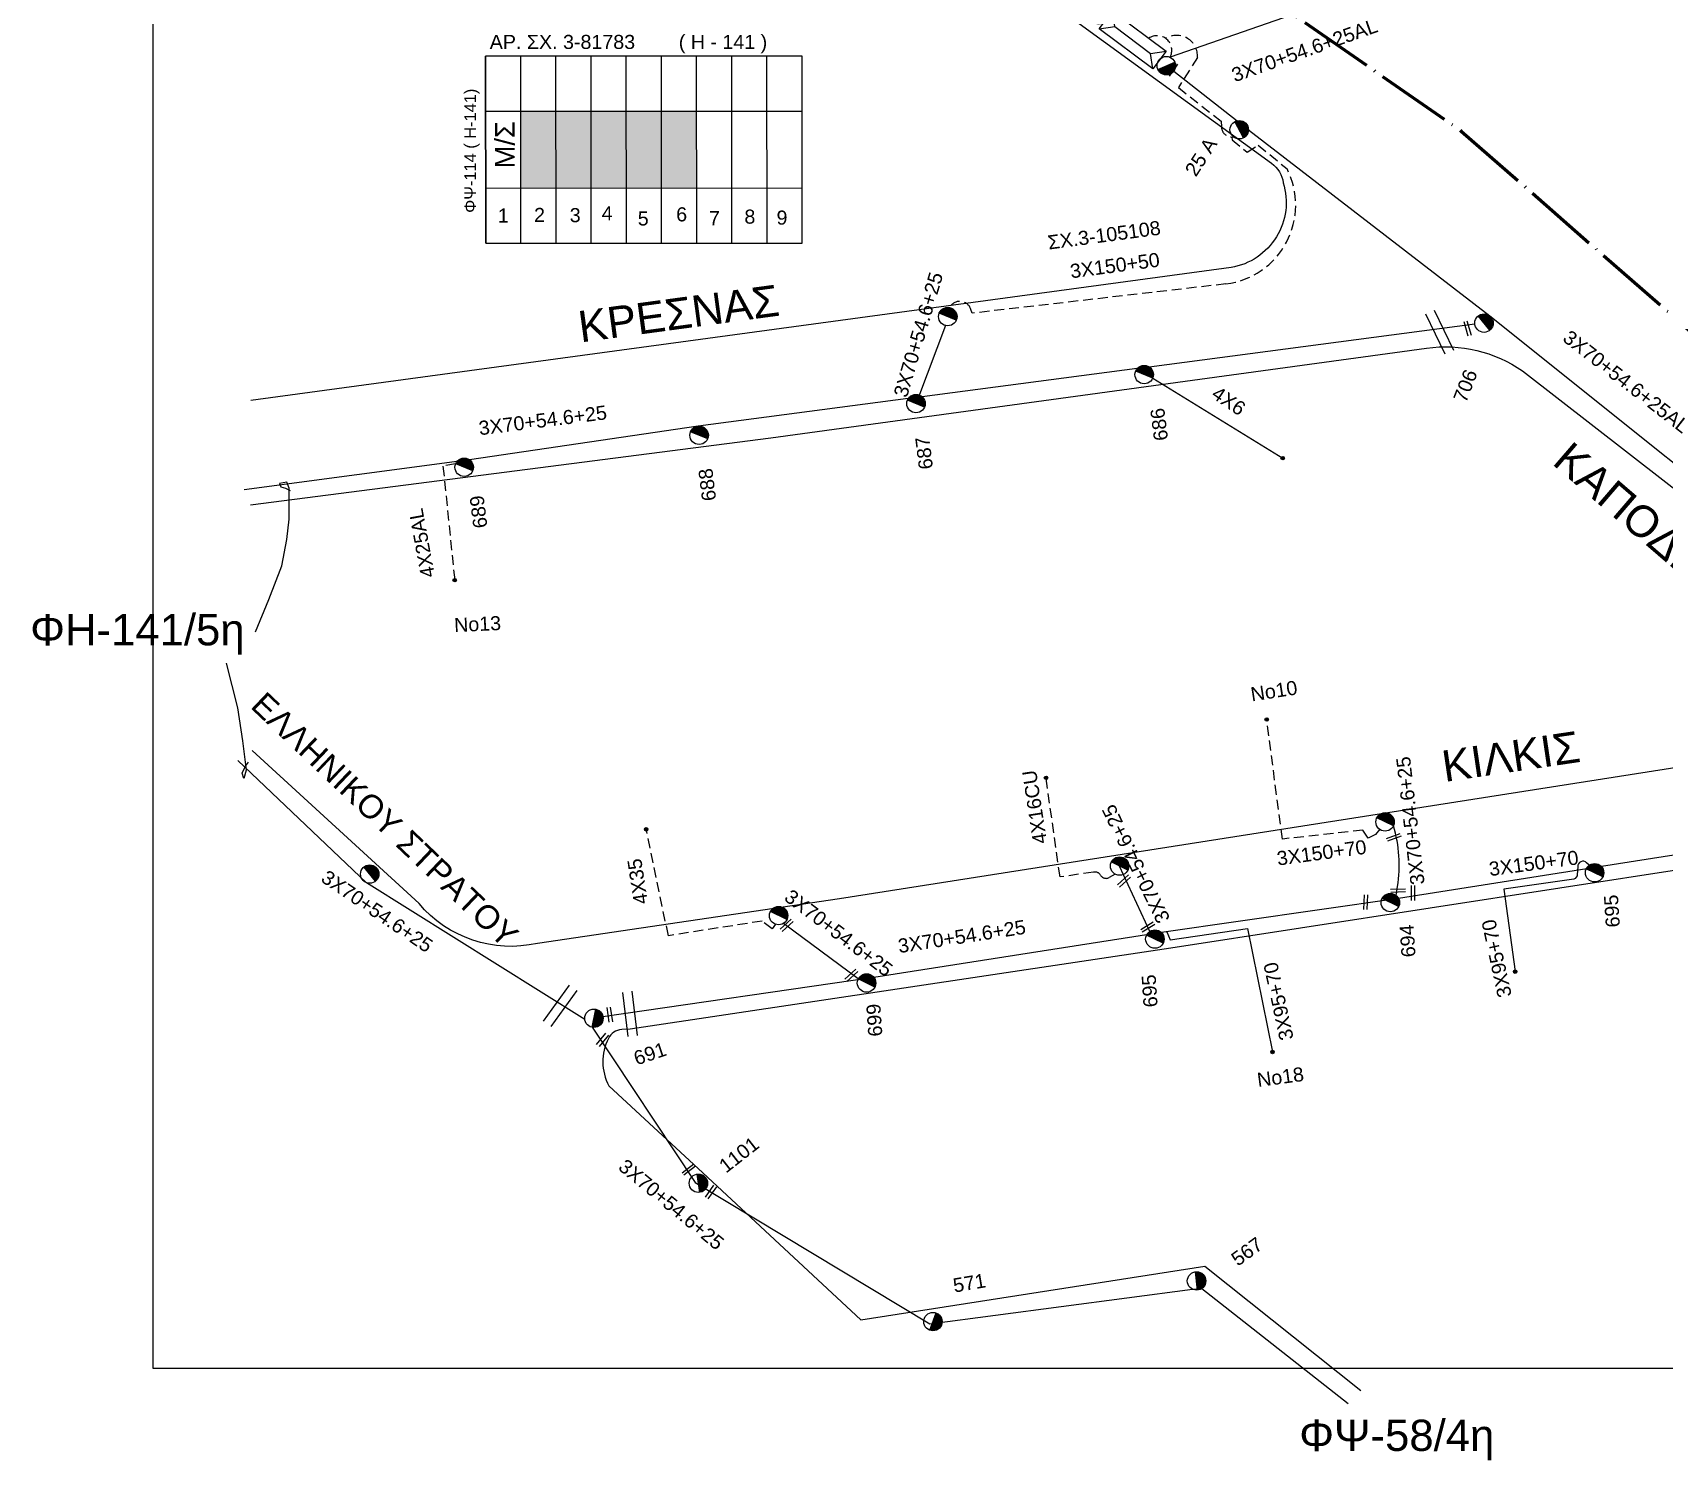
# Model space of a CAD drawing. Header units: millimetres. Extents: x 918 to 3138, y 719 to 1759.
# Drawn here: x 921.5 to 1130.3, y 731.8 to 914.4 of the extents above; entities that cross this region are included whole.
import ezdxf
from ezdxf.enums import TextEntityAlignment as Align

# ---------------------------------------------------------------- set-up
doc = ezdxf.new("R2010")
doc.units = ezdxf.units.MM
doc.header["$LTSCALE"] = 0.5
doc.linetypes.add('ACAD_ISO04W100', pattern=[30, 24, -3, 0, -3])
doc.linetypes.add('DASHED', pattern=[19.05, 12.7, -6.35])
for name, color, linetype in [('Άγνωστα', 7, 'Continuous'), ('Ασφαλειοκιβώτια Χ.Τ 9 αναχωρήσεων', 7, 'Continuous'), ('Επιγραφές - Σχήματα', 7, 'Continuous'), ('Μηχανική τομή', 7, 'Continuous'), ('Στύλος ΦΜ', 7, 'Continuous'), ('Στύλος ΦΜ @ 1', 7, 'Continuous'), ('Συνδέσεις', 7, 'Continuous'), ('Συνεστραμμένα ΧΤ   3x70+54.6+25 AL', 7, 'SYN_LINE'), ('Τομή', 7, 'Continuous'), ('Υποσταθμός εναέριος 2 στύλων', 7, 'Continuous'), ('Υποσταθμός πόλεως', 7, 'Continuous'), ('Υπόβαθρο ΔΕΗ', 7, 'Continuous'), ('Υπόγεια καλώδια Παροχών ΧΤ   4x16CU', 7, 'DASHED'), ('Υπόγεια καλώδια Παροχών ΧΤ   4x6', 7, 'DASHED')]:
    doc.layers.add(name, color=color, linetype=linetype)
doc.styles.add('arial', font='ARIAL.TTF')
doc.styles.get("Standard").update_dxf_attribs({"font": 'ARIAL.TTF'})
doc.linetypes.add('SYN_LINE', pattern='A,0.5,-0.0001,["/\\/\\/\\/",Standard,S=0.1,R=0,X=0,Y=-0.05],-0.25', length=0.7501)

# ---------------------------------------------------------------- blocks, each defined once
blk = doc.blocks.new('ΜΗΧΑΝΙΚΗ ΤΟΜΗ')
at = {"layer": 'Μηχανική τομή', "ltscale": 40}
for p, q in [((-1.89, 0.78), (1.89, 0.78)), ((1.89, 0), (-1.89, 0))]:
    blk.add_line(p, q, dxfattribs=at)
blk = doc.blocks.new('ΥΠΑΡΧΩΝ ΤΣΙΜΕΝΤΕΝΙΟΣ ΣΤΥΛΟΣ')
at = {"layer": 'Στύλος ΦΜ'}
blk.add_hatch(color=7, dxfattribs=at).paths.add_polyline_path([(-1.29, -2.28, 0.574793), (2.62, 0, 0.268822), (1.3, 2.27)])
at = {"layer": 'Στύλος ΦΜ', "color": 7}
blk.add_line((-1.29, -2.28), (1.3, 2.27), dxfattribs=at)
blk.add_circle((0, 0), 2.62, dxfattribs=at)
at = {"layer": 'Στύλος ΦΜ', "flags": 4}
for tag, p in [('ΑΡΙΘΜΟΣ', (-4.68, 8.05)), ('ΤΥΠΟΣ', (-4.91, 3.03))]:
    blk.add_attdef(tag, p, '', height=4, dxfattribs=at)
blk = doc.blocks.new('ΤΟΜΗ')
at = {"layer": 'Τομή', "ltscale": 40}
for p, q in [((-5.68, 0), (5.68, 0)), ((5.68, -2.33), (-5.68, -2.33))]:
    blk.add_line(p, q, dxfattribs=at)
blk = doc.blocks.new('ΥΠΟΣΤΑΘΜΟΣ ΕΝΑΕΡΙΟΣ ΕΠΙ 2 ΣΤΥΛΩΝ')
at = {"layer": 'Υποσταθμός εναέριος 2 στύλων', "linetype": 'Continuous'}
for points in [[(-11.97, -2.11, 0.574793), (-8.45, -0.07, 0.268822), (-9.64, 1.98)], [(9.68, -2.15, 0.574793), (13.19, -0.1, 0.268822), (12.01, 1.95)]]:
    blk.add_hatch(color=256, dxfattribs=at).paths.add_polyline_path(points)
for p, q in [((-11.97, -2.11), (-9.64, 1.98)), ((9.68, -2.15), (12.01, 1.95))]:
    blk.add_line(p, q, dxfattribs=at)
for centre in [(-10.81, -0.07), (10.84, -0.1)]:
    blk.add_circle(centre, 2.36, dxfattribs=at)
at = {"layer": 'Υποσταθμός πόλεως', "linetype": 'Continuous', "ltscale": 40}
blk.add_lwpolyline([(-8.57, 2.82), (8.57, 2.82), (8.57, -2.82), (-8.57, -2.82)], close=True, dxfattribs=at)
for points in [[(-5.75, 0), (-8.57, 2.82)], [(-8.57, -2.82), (-5.75, 0)], [(-5.75, 0), (5.75, 0)], [(5.75, 0), (8.57, 2.82)], [(8.57, -2.82), (5.75, 0)]]:
    blk.add_lwpolyline(points, dxfattribs=at)
at = {"layer": 'Υποσταθμός εναέριος 2 στύλων', "ltscale": 40, "flags": 1}
for tag, p in [('ΜΕΤΑΣΧΗΜΑΤΙΣΜΟΣ', (14.09, 2.51)), ('ΙΣΧΥΣ', (14.07, -0.28)), ('ΑΡΙΘΜΟΣ', (14.19, -3))]:
    blk.add_attdef(tag, p, '', height=1.8, dxfattribs=at)
blk = doc.blocks.new('_ΣΥΝΔΕΣΗ')
at = {"layer": 'Συνδέσεις', "linetype": 'SYN_LINE', "ltscale": 40}
blk.add_hatch(color=256, dxfattribs=at).paths.add_polyline_path([(0.5, -0.01, 1), (-0.5, -0.01, 1)])
at = {"layer": 'Συνδέσεις'}
blk.add_circle((0, -0.01), 0.5, dxfattribs=at)
blk = doc.blocks.new('ΑΣΦΑΛΕΙΟΚΙΒΩΤΙΟ ΥΠΟΣΤΑΘΜΟΥ 9 ΑΝΑΧΩΡΗΣΕΩΝ')
at = {"layer": 'Ασφαλειοκιβώτια Χ.Τ 9 αναχωρήσεων', "ltscale": 40}
for p, q in [((-23.8, 40.36), (24.02, 40.36)), ((-9.72, 40.36), (-9.72, -40.64)), ((9.94, 40.36), (9.94, -40.64)), ((-23.8, 31.36), (24.02, 31.36)), ((-23.8, 22.36), (24.02, 22.36)), ((-23.8, 13.36), (24.02, 13.36)), ((-23.8, 4.36), (24.02, 4.36)), ((-23.8, -4.64), (24.02, -4.64)), ((-23.8, -13.64), (24.02, -13.64)), ((-23.8, -22.64), (24.02, -22.64)), ((-23.8, -31.64), (24.02, -31.64))]:
    blk.add_line(p, q, dxfattribs=at)
at = {"layer": 'Ασφαλειοκιβώτια Χ.Τ 9 αναχωρήσεων'}
blk.add_lwpolyline([(-23.8, -40.64), (24.02, -40.64), (24.02, 40.36), (-23.8, 40.36)], close=True, dxfattribs=at)
for s, p in [('1', (-18.54, 37.25)), ('2', (-18.39, 27.98)), ('3', (-18.45, 18.85)), ('4', (-17.96, 10.67)), ('5', (-19.3, 1.44)), ('6', (-18.25, -8.4)), ('7', (-19.23, -16.79)), ('8', (-18.84, -25.86)), ('9', (-19.09, -34.08))]:
    blk.add_text(s, height=3.6, rotation=270, dxfattribs=at).set_placement(p)
at = {"layer": 'Ασφαλειοκιβώτια Χ.Τ 9 αναχωρήσεων', "ltscale": 40}
for tag, height, p in [('ΟΝΟΜΑ', 5, (-0.16, 44.31)), ('ΚΕΙΜΕΝΟ 1', 2, (17.06, 35.59)), ('ΚΕΙΜΕΝΟ 2', 2, (17.06, 26.88)), ('ΚΕΙΜΕΝΟ 3', 2, (17.06, 17.69)), ('ΚΕΙΜΕΝΟ 4', 2, (17.06, 8.71)), ('ΚΕΙΜΕΝΟ 5', 2, (17.06, -0.13)), ('ΚΕΙΜΕΝΟ 6', 2, (17.06, -9.05)), ('ΚΕΙΜΕΝΟ 7', 2, (17.06, -18.13)), ('ΚΕΙΜΕΝΟ 8', 2, (17.06, -26.85)), ('ΚΕΙΜΕΝΟ 9', 2, (17.06, -35.99)), ('ΣΧ', 2, (-0.1, -42.64))]:
    blk.add_attdef(tag, text='', height=height, dxfattribs=at).set_placement(p, align=Align.MIDDLE_CENTER)

msp = doc.modelspace()

# ---------------------------------------------------------------- hatches: boundary and pattern name
at = {"layer": 'Ασφαλειοκιβώτια Χ.Τ 9 αναχωρήσεων', "ltscale": 40}
for color, points in [(27, [(983.93, 904.33), (983.93, 894.5), (988.43, 894.5), (988.43, 904.33)]), (62, [(988.43, 904.33), (988.43, 894.5), (992.93, 894.5), (992.93, 904.33)]), (6, [(992.93, 904.33), (992.93, 894.5), (997.43, 894.5), (997.43, 904.33)]), (85, [(997.43, 904.33), (997.43, 894.5), (1001.93, 894.5), (1001.93, 904.33)]), (151, [(1001.93, 904.33), (1001.93, 894.5), (1006.43, 894.5), (1006.43, 904.33)])]:
    msp.add_hatch(color=color, dxfattribs=at).paths.add_polyline_path(points)

# ---------------------------------------------------------------- linework, layer by layer
at = {"layer": 'Άγνωστα', "color": 85, "linetype": 'DASHED', "ltscale": 0.2}
for points in [[(1066.45, 913.65, -0.601631), (1070.53, 911.21), (1068.08, 907.35), (1073.55, 903.06), (1073.58, 902.34, 0.446535), (1075.13, 901.05)], [(1074.93, 901.03), (1074.94, 900.66), (1076.87, 899.11), (1078.3, 900), (1081.99, 896.95, -0.519542), (1074.17, 882.25)], [(1074.17, 882.25), (1041.7, 878.5), (1041.53, 878.99, 0.651184), (1038.77, 879.23, 0.651184)]]:
    msp.add_lwpolyline(points, format="xyb", dxfattribs=at)
msp.add_lwpolyline([(975.59, 859.25), (973.97, 858.93), (975.47, 844.35)], dxfattribs=at)
at = {"layer": 'Άγνωστα', "color": 133, "linetype": 'DASHED', "ltscale": 0.2}
for points in [[(1093.84, 812.49), (1093.32, 811.82), (1092.35, 811.35), (1091.7, 812.39), (1081.39, 811.24), (1079.38, 826.53)], [(1016.53, 800.34), (1016.08, 799.76), (1014.81, 800.75), (1002.81, 798.88), (999.97, 812.49)]]:
    msp.add_lwpolyline(points, dxfattribs=at)
at = {"layer": 'Άγνωστα', "color": 85, "ltscale": 40}
msp.add_lwpolyline([(992.11, 788.15), (964.17, 805.66), (947.71, 821.29)], dxfattribs=at)
at = {"layer": 'Άγνωστα', "color": 133, "ltscale": 40}
msp.add_lwpolyline([(1120.66, 807.89), (1120.32, 808.22, 0.674089), (1119.18, 807.71), (1119.13, 806.72, -0.299162), (1118.69, 806.12), (1109.73, 804.85), (1111.17, 794.29)], format="xyb", dxfattribs=at)
msp.add_lwpolyline([(1066.58, 799.38), (1067.03, 798.35), (1076.91, 799.8), (1080.12, 784.01)], dxfattribs=at)
at = {"layer": 'Άγνωστα', "color": 30, "ltscale": 40}
msp.add_lwpolyline([(993.05, 787.16), (1006.22, 767.32), (1036.29, 749.24), (1069.87, 753.66), (1071.09, 753.76), (1089.81, 739.03)], dxfattribs=at)
at = {"layer": 'Επιγραφές - Σχήματα'}
msp.add_lwpolyline([(936.87, 1745.25), (2965.33, 1745.25), (2965.33, 743.52), (936.87, 743.52)], close=True, dxfattribs=at)
at = {"layer": 'Επιγραφές - Σχήματα', "color": 1, "linetype": 'ACAD_ISO04W100', "lineweight": 60, "ltscale": 0.8}
msp.add_lwpolyline([(945.01, 1012.16), (1104.28, 901.8), (1213.31, 806.49), (1268.68, 777.26)], dxfattribs=at)
at = {"layer": 'Επιγραφές - Σχήματα', "ltscale": 0.2}
for points in [[(949.99, 837.76), (951.67, 841.89), (953.36, 846.18), (953.97, 849.54), (954.27, 852.14), (954.27, 854.29), (954.27, 856.12), (953.97, 856.89), (953.05, 856.74), (953.2, 856.28), (953.81, 856.12), (954.43, 855.82)], [(946.22, 833.76), (947.66, 828.03), (948.33, 823.81), (948.79, 820.04), (948.49, 818.98), (948.26, 819.66), (948.71, 820.57), (949.09, 821.09)]]:
    msp.add_lwpolyline(points, dxfattribs=at)
at = {"layer": 'Επιγραφές - Σχήματα', "color": 85, "linetype": 'DASHED', "ltscale": 0.2}
msp.add_arc((1065.36, 912.12), 1.88, 331.8962, 124.6992, dxfattribs=at)
at = {"layer": 'Συνεστραμμένα ΧΤ   3x70+54.6+25 AL', "color": 85, "ltscale": 20}
for points in [[(1096.88, 921.66), (1067.01, 911.24)], [(1106.02, 877.08), (1064.35, 871.62)], [(1062.81, 871.42), (1035.29, 867.82)], [(1033.51, 867.58), (1006.61, 864.06), (977.37, 859.75), (948.51, 855.89)]]:
    msp.add_lwpolyline(points, dxfattribs=at)
at = {"layer": 'Συνεστραμμένα ΧΤ   3x70+54.6+25 AL', "color": 27, "ltscale": 10}
msp.add_lwpolyline([(1067.48, 909.45), (1075.58, 903.11)], dxfattribs=at)
at = {"layer": 'Συνεστραμμένα ΧΤ   3x70+54.6+25 AL', "color": 27, "ltscale": 20}
msp.add_lwpolyline([(1077.04, 901.97), (1107.92, 878.15), (1153.26, 841.94)], dxfattribs=at)
at = {"layer": 'Συνεστραμμένα ΧΤ   3x70+54.6+25 AL', "color": 85, "linetype": 'SYN_LINE', "ltscale": 10}
msp.add_lwpolyline([(1038.27, 876.93), (1034.81, 867.75)], dxfattribs=at)
at = {"layer": 'Συνεστραμμένα ΧΤ   3x70+54.6+25 AL', "color": 133, "ltscale": 20}
for points in [[(1181.82, 817.08), (1122.21, 807.73)], [(1120.33, 807.43), (1096.25, 803.65), (1065.9, 799.28), (1029.11, 793.54), (994.44, 788.49)]]:
    msp.add_lwpolyline(points, dxfattribs=at)
at = {"layer": 'Συνεστραμμένα ΧΤ   3x70+54.6+25 AL', "color": 133, "ltscale": 10}
msp.add_lwpolyline([(1095.93, 804.04), (1096.12, 805.17, 0.116567), (1095.59, 812.93, 1.305849)], format="xyb", dxfattribs=at)
msp.add_lwpolyline([(1064.41, 799.43), (1060.55, 807.79)], dxfattribs=at)
at = {"layer": 'Συνεστραμμένα ΧΤ   3x70+54.6+25 AL', "color": 133, "ltscale": 15}
msp.add_lwpolyline([(1027.11, 793.35), (1017.53, 800.44)], dxfattribs=at)
at = {"layer": 'Υπόβαθρο ΔΕΗ'}
for points in [[(949.6, 925.08), (1010.94, 934.28), (1026.26, 936.75), (1079.99, 897.68, -0.201922), (1081.5, 895.18, -0.454055), (1074.82, 884.35), (949.37, 867.32)], [(949.34, 854.01), (1015.93, 862.55), (1099.84, 874.04, -0.186837), (1112.12, 871.12), (1152.8, 839.55, -0.26281), (1156.81, 829.97, -0.26915), (1152.01, 823.56), (1024.69, 803.58), (986.06, 797.89, -0.279359), (970.9, 802.98), (949.56, 822.57)], [(1212.3, 740.78), (1234.25, 769.51, 0.431265), (1233.38, 774.86), (1183.26, 815.19), (1067.1, 797.27), (997.91, 786.94), (996.84, 786.87, 0.265199), (995.13, 785.74, 0.2425), (995.19, 779.68), (1007.21, 768.57), (1027.43, 749.73), (1071.45, 756.63), (1091.42, 740.71)]]:
    msp.add_lwpolyline(points, format="xyb", dxfattribs=at)
at = {"layer": 'Υπόγεια καλώδια Παροχών ΧΤ   4x16CU', "color": 133, "ltscale": 0.2}
msp.add_lwpolyline([(1059.98, 806.75), (1059.21, 806.32, -0.412598), (1058.12, 806.62, 0.338684), (1057.2, 807), (1052.93, 806.4), (1051.14, 819.06)], format="xyb", dxfattribs=at)
at = {"layer": 'Υπόγεια καλώδια Παροχών ΧΤ   4x6', "color": 85, "linetype": 'SYN_LINE', "ltscale": 20}
msp.add_lwpolyline([(1064.79, 870.2), (1081.43, 859.96)], dxfattribs=at)

# ---------------------------------------------------------------- block references
at = {"layer": 'Ασφαλειοκιβώτια Χ.Τ 9 αναχωρήσεων'}
ref = msp.add_blockref('ΑΣΦΑΛΕΙΟΚΙΒΩΤΙΟ ΥΠΟΣΤΑΘΜΟΥ 9 ΑΝΑΧΩΡΗΣΕΩΝ', (999.61, 899.37), dxfattribs=dict(at, xscale=0.4999999999999954, yscale=0.4999999999999954, zscale=0.4999999999999954, rotation=90.01657475097191))
ref.add_attrib('ΟΝΟΜΑ', 'ΦΨ-114 ( Η-141)', dxfattribs={"ltscale": 40, "height": 1.5, "rotation": 90.0166}).set_placement((977.45, 899.28), align=Align.MIDDLE_CENTER)
at = {"layer": 'Μηχανική τομή'}
for p, xscale, yscale, zscale, rotation in [((1067.12, 909.81), 0.4999999999999999, 0.4999999999999999, 0.4999999999999999, 234.6845753363798), ((1104.89, 876.49), 0.4999999999999998, 0.4999999999999998, 0.4999999999999998, 285.9321195382159), ((1095.72, 811.28), 0.4999999999999997, 0.4999999999999997, 0.4999999999999997, 19.93650307102606), ((1061.24, 805.72), 0.4999999999999997, 0.4999999999999997, 0.4999999999999997, 42.38288584000345), ((1091.86, 803.18), 0.4999999999999997, 0.4999999999999997, 0.4999999999999997, 267.3297802785756), ((1096.2, 804.46), 0.4999999999999997, 0.4999999999999997, 0.4999999999999997, 2.236291756630504), ((1097.9, 804.34), 0.4999999999999997, 0.4999999999999997, 0.4999999999999997, 270.3763179172902), ((1018.09, 800.07), 0.4999999999999997, 0.4999999999999997, 0.4999999999999997, 42.38288584000345), ((1064.26, 799.82), 0.4999999999999996, 0.4999999999999996, 0.4999999999999996, 31.79798780499435), ((1026.36, 793.67), 0.4999999999999997, 0.4999999999999997, 0.4999999999999997, 42.38288584000345), ((995.12, 788.74), 0.4999999999999997, 0.4999999999999997, 0.4999999999999997, 278.1761345972285), ((994.23, 785.69), 0.4999999999999999, 0.4999999999999999, 0.4999999999999999, 230.8235836715022), ((1005.31, 769.14), 0.4999999999999999, 0.4999999999999999, 0.4999999999999999, 217.8309005526439), ((1008.09, 766.21), 0.4999999999999999, 0.4999999999999999, 0.4999999999999999, 234.6845753363798)]:
    msp.add_blockref('ΜΗΧΑΝΙΚΗ ΤΟΜΗ', p, dxfattribs=dict(at, xscale=xscale, yscale=yscale, zscale=zscale, rotation=rotation))
at = {"layer": 'Στύλος ΦΜ @ 1', "ltscale": 40}
ref = msp.add_blockref('ΥΠΑΡΧΩΝ ΤΣΙΜΕΝΤΕΝΙΟΣ ΣΤΥΛΟΣ', (1075.86, 901.97), dxfattribs=dict(at, xscale=0.4499999999998188, yscale=0.4499999999998188, zscale=0.4499999999998188, rotation=56.99470196195946))
ref.add_attrib('ΑΡΙΘΜΟΣ', '25 Α', (1070.31, 895.84), dxfattribs={"layer": 'Στύλος ΦΜ', "height": 1.8, "rotation": 56.9947, "flags": 4})
for p, xscale, yscale, zscale, rotation in [((1038.57, 878.07), 0.4499999999998177, 0.4499999999998177, 0.4499999999998177, 97.1432013912473), ((1094.53, 813.44), 0.449999999999818, 0.449999999999818, 0.449999999999818, 93.71117437428573), ((964.59, 806.76), 0.4499999999998179, 0.4499999999998179, 0.4499999999998179, 68.80996714893723), ((1060.55, 807.79), 0.449999999999818, 0.449999999999818, 0.449999999999818, 93.71117437428573), ((1016.92, 801.45), 0.4499999999998181, 0.4499999999998181, 0.4499999999998181, 93.71117437428575)]:
    msp.add_blockref('ΥΠΑΡΧΩΝ ΤΣΙΜΕΝΤΕΝΙΟΣ ΣΤΥΛΟΣ', p, dxfattribs=dict(at, xscale=xscale, yscale=yscale, zscale=zscale, rotation=rotation))
ref = msp.add_blockref('ΥΠΑΡΧΩΝ ΤΣΙΜΕΝΤΕΝΙΟΣ ΣΤΥΛΟΣ', (1107.19, 877.23), dxfattribs=dict(at, xscale=0.4499999999998179, yscale=0.4499999999998179, zscale=0.4499999999998179, rotation=68.80996714893723))
ref.add_attrib('ΤΥΠΟΣ', '706', (1104.88, 866.94), dxfattribs={"layer": 'Στύλος ΦΜ', "height": 1.8, "rotation": 68.81, "flags": 4})
ref = msp.add_blockref('ΥΠΑΡΧΩΝ ΤΣΙΜΕΝΤΕΝΙΟΣ ΣΤΥΛΟΣ', (1063.7, 870.65), dxfattribs=dict(at, xscale=0.4499999999998179, yscale=0.4499999999998179, zscale=0.4499999999998179, rotation=97.14320139124729))
ref.add_attrib('ΤΥΠΟΣ', '686', (1066.77, 862.3), dxfattribs={"layer": 'Στύλος ΦΜ', "height": 1.8, "rotation": 97.1432, "flags": 4})
ref = msp.add_blockref('ΥΠΑΡΧΩΝ ΤΣΙΜΕΝΤΕΝΙΟΣ ΣΤΥΛΟΣ', (1034.5, 866.94), dxfattribs=dict(at, xscale=0.4499999999998179, yscale=0.4499999999998179, zscale=0.4499999999998179, rotation=97.14320139124729))
ref.add_attrib('ΤΥΠΟΣ', '687', (1036.69, 858.64), dxfattribs={"layer": 'Στύλος ΦΜ', "height": 1.8, "rotation": 97.1432, "flags": 4})
ref = msp.add_blockref('ΥΠΑΡΧΩΝ ΤΣΙΜΕΝΤΕΝΙΟΣ ΣΤΥΛΟΣ', (1006.75, 862.89), dxfattribs=dict(at, xscale=0.4499999999998179, yscale=0.4499999999998179, zscale=0.4499999999998179, rotation=97.14320139124729))
ref.add_attrib('ΤΥΠΟΣ', '688', (1008.94, 854.59), dxfattribs={"layer": 'Στύλος ΦΜ', "height": 1.8, "rotation": 97.1432, "flags": 4})
ref = msp.add_blockref('ΥΠΑΡΧΩΝ ΤΣΙΜΕΝΤΕΝΙΟΣ ΣΤΥΛΟΣ', (976.68, 858.8), dxfattribs=dict(at, xscale=0.4499999999998179, yscale=0.4499999999998179, zscale=0.4499999999998179, rotation=97.14320139124729))
ref.add_attrib('ΤΥΠΟΣ', '689', (979.67, 851.12), dxfattribs={"layer": 'Στύλος ΦΜ', "height": 1.8, "rotation": 97.1432, "flags": 4})
ref = msp.add_blockref('ΥΠΑΡΧΩΝ ΤΣΙΜΕΝΤΕΝΙΟΣ ΣΤΥΛΟΣ', (1121.34, 806.93), dxfattribs=dict(at, xscale=0.449999999999818, yscale=0.449999999999818, zscale=0.449999999999818, rotation=93.71117437428573))
ref.add_attrib('ΤΥΠΟΣ', '695', (1124.59, 799.99), dxfattribs={"layer": 'Στύλος ΦΜ', "height": 1.8, "rotation": 93.7112, "flags": 4})
ref = msp.add_blockref('ΥΠΑΡΧΩΝ ΤΣΙΜΕΝΤΕΝΙΟΣ ΣΤΥΛΟΣ', (1095.2, 803.12), dxfattribs=dict(at, xscale=0.449999999999818, yscale=0.449999999999818, zscale=0.449999999999818, rotation=93.71117437428573))
ref.add_attrib('ΤΥΠΟΣ', '694', (1098.44, 796.18), dxfattribs={"layer": 'Στύλος ΦΜ', "height": 1.8, "rotation": 93.7112, "flags": 4})
ref = msp.add_blockref('ΥΠΑΡΧΩΝ ΤΣΙΜΕΝΤΕΝΙΟΣ ΣΤΥΛΟΣ', (1065.07, 798.45), dxfattribs=dict(at, xscale=0.4499999999998181, yscale=0.4499999999998181, zscale=0.4499999999998181, rotation=93.71117437428575))
ref.add_attrib('ΤΥΠΟΣ', '695', (1065.43, 789.78), dxfattribs={"layer": 'Στύλος ΦΜ', "height": 1.8, "rotation": 93.7112, "flags": 4})
ref = msp.add_blockref('ΥΠΑΡΧΩΝ ΤΣΙΜΕΝΤΕΝΙΟΣ ΣΤΥΛΟΣ', (1028.17, 792.83), dxfattribs=dict(at, xscale=0.4499999999998181, yscale=0.4499999999998181, zscale=0.4499999999998181, rotation=93.71117437428576))
ref.add_attrib('ΤΥΠΟΣ', '699', (1030.2, 786.04), dxfattribs={"layer": 'Στύλος ΦΜ', "height": 1.8, "rotation": 93.7112, "flags": 4})
ref = msp.add_blockref('ΥΠΑΡΧΩΝ ΤΣΙΜΕΝΤΕΝΙΟΣ ΣΤΥΛΟΣ', (993.28, 788.32), dxfattribs=dict(at, xscale=0.449999999999818, yscale=0.449999999999818, zscale=0.449999999999818, rotation=18.5166278980716))
ref.add_attrib('ΤΥΠΟΣ', '691', (998.75, 782.28), dxfattribs={"layer": 'Στύλος ΦΜ', "height": 1.8, "rotation": 18.5166, "flags": 4})
ref = msp.add_blockref('ΥΠΑΡΧΩΝ ΤΣΙΜΕΝΤΕΝΙΟΣ ΣΤΥΛΟΣ', (1006.66, 767.22), dxfattribs=dict(at, xscale=0.4499999999998181, yscale=0.4499999999998181, zscale=0.4499999999998181, rotation=37.95945003414053))
ref.add_attrib('ΤΥΠΟΣ', '1101', (1010.19, 768.44), dxfattribs={"layer": 'Στύλος ΦΜ', "height": 1.8, "rotation": 37.9595, "flags": 4})
ref = msp.add_blockref('ΥΠΑΡΧΩΝ ΤΣΙΜΕΝΤΕΝΙΟΣ ΣΤΥΛΟΣ', (1070.4, 754.72), dxfattribs=dict(at, xscale=0.4499999999998182, yscale=0.4499999999998182, zscale=0.4499999999998182, rotation=35.86086861081093))
ref.add_attrib('ΤΥΠΟΣ', '567', (1075.68, 756.53), dxfattribs={"layer": 'Στύλος ΦΜ', "height": 1.8, "rotation": 35.8609, "flags": 4})
ref = msp.add_blockref('ΥΠΑΡΧΩΝ ΤΣΙΜΕΝΤΕΝΙΟΣ ΣΤΥΛΟΣ', (1036.67, 749.52), dxfattribs=dict(at, xscale=0.4499999999998181, yscale=0.4499999999998181, zscale=0.4499999999998181, rotation=9.542836548137894))
ref.add_attrib('ΤΥΠΟΣ', '571', (1039.41, 753.23), dxfattribs={"layer": 'Στύλος ΦΜ', "height": 1.8, "rotation": 9.5428, "flags": 4})
at = {"layer": 'Συνδέσεις', "xscale": 0.4500000000000455, "yscale": 0.4500000000000455, "zscale": 0.4500000000000455}
for p in [(1081.43, 859.97), (975.47, 844.36), (1079.38, 826.53), (1051.14, 819.07), (999.97, 812.5), (1111.18, 794.29), (1080.13, 784.01)]:
    msp.add_blockref('_ΣΥΝΔΕΣΗ', p, dxfattribs=at)
at = {"layer": 'Τομή'}
for p, xscale, yscale, zscale, rotation in [((1102.03, 876.34), 0.4999999999999999, 0.4999999999999999, 0.4999999999999999, 295.8085069366501), ((989.45, 789.57), 0.4999999999999998, 0.4999999999999998, 0.4999999999999998, 234.0262471732894), ((998.48, 788.95), 0.4999999999999997, 0.4999999999999997, 0.4999999999999997, 276.9407068334639)]:
    msp.add_blockref('ΤΟΜΗ', p, dxfattribs=dict(at, xscale=xscale, yscale=yscale, zscale=zscale, rotation=rotation))
at = {"layer": 'Υποσταθμός εναέριος 2 στύλων', "xscale": 0.5, "yscale": 0.5, "zscale": 0.5, "rotation": 323.1610750329399}
msp.add_blockref('ΥΠΟΣΤΑΘΜΟΣ ΕΝΑΕΡΙΟΣ ΕΠΙ 2 ΣΤΥΛΩΝ', (1062.23, 913.45), dxfattribs=at)

# ---------------------------------------------------------------- texts
at = {"ltscale": 40, "attachment_point": 1, "style": 'arial'}
for s, insert, char_height, width, rotation in [('ΚΡΕΣΝΑΣ', (991.04, 878.72), 4, 17.8089, 7.6902), ('ΚΑΠΟΔΙΣΤΡΙΟΥ', (1118.38, 862.31), 4, 17.8089, 319.3196), ('ΕΛΛΗΝΙΚΟΥ ΣΤΡΑΤΟΥ', (951.27, 830.29), 3, 76.4693, 316.4553), ('ΚΙΛΚΙΣ', (1101.55, 822.49), 4, 17.8089, 8.4243)]:
    msp.add_mtext(s, dxfattribs=dict(at, insert=insert, char_height=char_height, width=width, rotation=rotation))
at = {"layer": 'Άγνωστα', "ltscale": 40, "char_height": 1.8, "width": 17.1868, "attachment_point": 1, "style": 'arial'}
for s, insert, rotation in [('ΣX.3-105108', (1051.24, 888.42), 7.6233), ('3X150+50', (1054.11, 884.74), 7.6233), ('4X25AL', (971.18, 844.53), 100.4537), ('Νο13', (975.35, 839.51), 2.5915), ('Νο10', (1077.2, 830.62), 8.8264), ('3X150+70', (1080.57, 809.63), 7.6233), ('4X35', (998.43, 802.77), 98.712), ('3X150+70', (1107.71, 808.28), 7.6233), ('3X70+54.6+25', (959.23, 807.39), 325.7658), ('3X95+70', (1108.99, 790.82), 102.1825), ('3X95+70', (1081.08, 785.34), 102.1825), ('Νο18', (1078.04, 781.31), 7.6233), ('3X70+54.6+25', (997.42, 770.46), 320.3681)]:
    msp.add_mtext(s, dxfattribs=dict(at, insert=insert, rotation=rotation))
at = {"layer": 'Επιγραφές - Σχήματα', "color": 7, "linetype": 'Continuous', "ltscale": 10, "insert": (979.95, 914.1), "char_height": 1.8, "attachment_point": 1}
msp.add_mtext_dynamic_manual_height_columns('ΑΡ. ΣΧ. 3-81783        ( Η - 141 )', width=39.9733, gutter_width=12.5, heights=[0], dxfattribs=at)
at = {"layer": 'Επιγραφές - Σχήματα', "insert": (980.64, 897.03), "char_height": 2.5, "width": 2.2495, "attachment_point": 1, "rotation": 90}
msp.add_mtext('Μ/Σ', dxfattribs=at)
at = {"layer": 'Επιγραφές - Σχήματα', "char_height": 4, "width": 15.1545, "attachment_point": 1}
for s, insert in [('ΦΗ-141/5η', (921.14, 840.02)), ('ΦΨ-58/4η', (1083.54, 736.98))]:
    msp.add_mtext(s, dxfattribs=dict(at, insert=insert))
at = {"layer": 'Συνεστραμμένα ΧΤ   3x70+54.6+25 AL', "ltscale": 40, "char_height": 1.8, "width": 17.1868, "attachment_point": 1, "style": 'arial'}
for s, insert, rotation in [('3X70+54.6+25AL', (1074.69, 909.73), 19.3848), ('3X70+54.6+25', (1031.6, 868.11), 73.5587), ('3X70+54.6+25AL', (1118.23, 876.47), 322.1238), ('3X70+54.6+25', (978.44, 864.67), 7.1878), ('3X70+54.6+25', (1097.81, 805.29), 96.5657), ('3X70+54.6+25', (1065.45, 800.25), 116.0427), ('3X70+54.6+25', (1018.59, 804.95), 322.7579), ('3X70+54.6+25', (1032.07, 798.43), 8.712)]:
    msp.add_mtext(s, dxfattribs=dict(at, insert=insert, rotation=rotation))
at = {"layer": 'Υπόγεια καλώδια Παροχών ΧΤ   4x16CU', "ltscale": 0.2, "insert": (1049.51, 810.5), "char_height": 1.8, "width": 17.1868, "attachment_point": 1, "rotation": 98.712, "style": 'arial'}
msp.add_mtext('4X16CU', dxfattribs=at)
at = {"layer": 'Υπόγεια καλώδια Παροχών ΧΤ   4x6', "ltscale": 0.2, "insert": (1073.18, 869.29), "char_height": 1.8, "width": 17.1868, "attachment_point": 1, "rotation": 325.9885, "style": 'arial'}
msp.add_mtext('4X6', dxfattribs=at)

doc.saveas('drawing.dxf')
